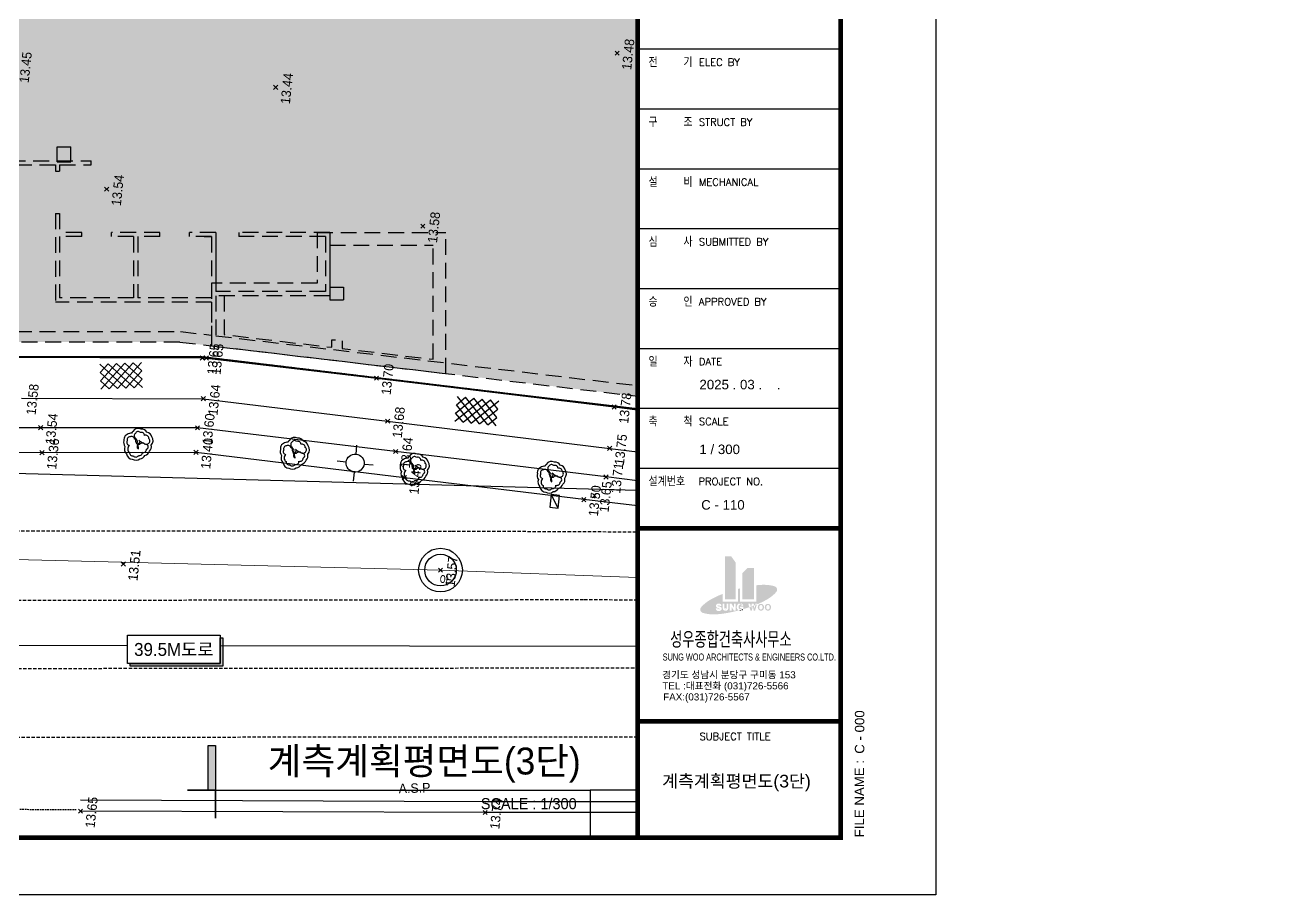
# Model space of a CAD drawing. Header units: millimetres. Extents: x 1073475 to 2890243, y -1340830 to -367733.
# Drawn here: x 2670468 to 2730453, y -456833 to -415619 of the extents above; entities that cross this region are included whole.
import ezdxf
from ezdxf.enums import TextEntityAlignment as Align
from ezdxf.xclip import XClip

# ---------------------------------------------------------------- set-up
doc = ezdxf.new("R2010")
doc.units = ezdxf.units.MM
doc.header["$LTSCALE"] = 50
doc.header["$XCLIPFRAME"] = 2
doc.header["$PDMODE"] = 3
doc.header["$PDSIZE"] = 100
for name, pattern in [('ANYANG3', [3, 2, -1]), ('DASHED', [0.75, 0.5, -0.25]), ('HIDDEN', [9.525, 6.35, -3.175]), ('HIDDEN2', [4.7625, 3.175, -1.5875]), ('PHANTOM', [63.5, 31.75, -6.35, 6.35, -6.35, 6.35, -6.35])]:
    doc.linetypes.add(name, pattern=pattern)
for name, color, linetype in [('1-우수관로', 140, '우수'), ('11', 11, 'Continuous'), ('3', 3, 'Continuous'), ('A-SYM', 7, 'Continuous'), ('CIP', 1, 'Continuous'), ('HAT', 8, 'Continuous'), ('SITE', 7, 'PHANTOM'), ('TEX', 3, 'Continuous'), ('TEXT', 3, 'Continuous'), ('TEXT1', 7, 'Continuous'), ('TITLE-1', 3, 'Continuous'), ('가로등', 1, 'Continuous'), ('건축', 233, 'HIDDEN'), ('도로', 1, 'Continuous'), ('보도', 7, 'Continuous'), ('보도블럭', 7, 'Continuous'), ('연속지적도', 32, 'Continuous'), ('우수맨홀', 1, 'Continuous'), ('우수받이', 5, 'Continuous'), ('자전거전용도로', 7, 'Continuous'), ('조경', 3, 'Continuous'), ('중앙선', 2, 'Continuous'), ('지하지장물_상수관로', 5, 'HIDDEN2'), ('지하지장물_전기관로', 1, 'HIDDEN2'), ('차선', 7, 'HIDDEN2'), ('측량점_높이', 8, 'Continuous'), ('측량점_심볼', 7, 'Continuous'), ('포장상태', 7, 'Continuous'), ('현황', 9, 'Continuous'), ('화단경계', 3, 'Continuous')]:
    doc.layers.add(name, color=color, linetype=linetype)
doc.layers.add('defpoint', color=193, linetype='Continuous', plot=False)
doc.styles.add('LT', font='')
doc.styles.add('RXHG', font='arial.ttf')
doc.styles.add('RXHS', font='SIMPLEX.SHX', dxfattribs={"bigfont": 'WHGTXT.SHX'})
doc.styles.get("Standard").update_dxf_attribs({"font": ''})
doc.styles.add('굴림체', font='')
doc.styles.add('돋움', font='')
doc.styles.get('LT').set_extended_font_data('GulimChe')
doc.styles.get('Standard').set_extended_font_data('Dotum')
doc.styles.get('굴림체').set_extended_font_data('Dotum')
doc.styles.get('돋움').set_extended_font_data('Dotum')
doc.linetypes.add('POWER_LINE', pattern='A,12.7,-5.08,["POWER",Standard,S=2.54,R=0,X=-2.54,Y=-1.27],-6.35', length=24.13)
doc.linetypes.add('WATER_LINE', pattern='A,12.7,-5.08,["WATER",Standard,S=2.54,R=0,X=-2.54,Y=-1.27],-6.35', length=24.13)
doc.linetypes.add('우수', pattern='A,0.5,-0.05,["우수",LT,S=0.1,R=0,X=0,Y=-0.05],-0.4', length=0.95)

# ---------------------------------------------------------------- blocks, each defined once
blk = doc.blocks.new('A$405090834614')
at = {"layer": '1-우수관로', "color": 251, "linetype": '우수', "lineweight": 0, "ltscale": 80}
blk.add_lwpolyline([(121638, 164312), (127425, 92669), (132944, 11829)], dxfattribs=at)
at = {"layer": 'SITE', "color": 251, "linetype": 'ANYANG3', "ltscale": 0.5}
for p, q in [((136288, 105044), (134628, 120624)), ((136118, 92684), (136288, 105044)), ((135928, 79844), (136118, 92684))]:
    blk.add_line(p, q, dxfattribs=at)
at = {"layer": '가로등', "color": 251, "linetype": 'Continuous'}
for p, q in [((132045, 97661), (132045, 98089)), ((131616, 97232), (131188, 97232)), ((132473, 97232), (132902, 97232)), ((132045, 96804), (132045, 96375))]:
    blk.add_line(p, q, dxfattribs=at)
blk.add_ellipse((132045, 97232), major_axis=(-303, 303), ratio=1, start_param=3.926991, end_param=10.210176, dxfattribs=at)
at = {"layer": '도로', "color": 251}
for p, q in [((130969, 112042), (129944, 121845)), ((131755, 104782), (130969, 112042)), ((131602, 94836), (131755, 104782)), ((131755, 104782), (131755, 104782)), ((131464, 86267), (131602, 94836)), ((131391, 79577), (131464, 86267)), ((131464, 86267), (131464, 86267))]:
    blk.add_line(p, q, dxfattribs=at)
at = {"layer": '보도', "color": 251}
for p, q in [((135237, 114733), (136239, 104961)), ((136254, 104764), (136155, 96645)), ((136239, 104961), (136254, 104764)), ((136155, 96645), (135985, 85300)), ((136155, 96645), (136155, 96645)), ((135985, 85300), (135906, 79753))]:
    blk.add_line(p, q, dxfattribs=at)
at = {"layer": '보도블럭', "color": 251}
for p, q in [((134257, 109582), (135601, 108586)), ((134315, 109192), (134647, 109640)), ((134315, 109192), (135659, 108196)), ((134373, 108802), (135037, 109698)), ((134431, 108412), (135427, 109756)), ((134489, 108022), (135485, 109366)), ((134647, 109640), (135543, 108976)), ((135037, 109698), (135485, 109366)), ((134373, 108802), (135717, 107806)), ((134547, 107632), (135543, 108976)), ((134937, 107690), (135601, 108586)), ((134431, 108412), (135327, 107748)), ((134489, 108022), (134937, 107690)), ((135327, 107748), (135659, 108196)), ((134513, 91559), (135697, 92742)), ((134514, 92742), (135696, 91559)), ((134514, 91953), (135302, 92742)), ((134514, 92347), (134908, 92742)), ((134908, 92742), (135696, 91953)), ((135302, 92742), (135697, 92347)), ((134513, 91165), (135697, 92347)), ((134513, 90770), (135696, 91953)), ((134514, 92347), (135696, 91164)), ((134514, 91953), (135696, 90770)), ((134513, 91559), (135302, 90770)), ((134908, 90770), (135696, 91559)), ((134513, 91165), (134908, 90770)), ((135302, 90770), (135696, 91164))]:
    blk.add_line(p, q, dxfattribs=at)
at = {"layer": '연속지적도', "color": 251}
for p, q in [((134628, 120624), (136288, 105044)), ((136288, 105044), (136117, 92685)), ((136117, 92685), (135927, 79844))]:
    blk.add_line(p, q, dxfattribs=at)
at = {"layer": '우수맨홀', "color": 251}
for radius in [1036, 750]:
    blk.add_circle((127425, 92669), radius, dxfattribs=at)
at = {"layer": '우수받이', "color": 251}
blk.add_lwpolyline([(130936, 87837), (130936, 87437), (131536, 87437), (131536, 87837)], close=True, dxfattribs=at)
blk.add_lwpolyline([(130936, 87437), (131536, 87837)], dxfattribs=at)
at = {"layer": '자전거전용도로', "color": 251}
for p, q in [((133434, 113281), (134320, 104708)), ((134320, 104708), (134183, 95906)), ((134320, 104708), (134320, 104708)), ((134183, 95906), (134008, 85298)), ((134008, 85298), (133948, 79417)), ((134008, 85298), (134008, 85298))]:
    blk.add_line(p, q, dxfattribs=at)
at = {"layer": '조경', "color": 251}
for points in [[(131330, 108053, 0.346815), (131116, 107751, 0.330985), (131176, 107400, 0.257815), (131358, 107176, 0.268393), (131584, 106981, 0.287741), (131868, 106929, 0.374085), (132259, 106946, 0.296108), (132459, 107201, 0.276004), (132574, 107484, 0.397465), (132428, 107867, 0.08978), (132334, 107916, 0.089366), (132306, 108018, 0.417873), (131945, 108241, 0.244957), (131681, 108162, 0.283849)], [(131416, 107915, 0.520567), (131274, 107718, 0.520567), (131323, 107479, 0.520567), (131494, 107306, 0.520567), (131659, 107127, 0.997573), (131877, 107234, 0.520567), (131848, 107475, 0.940956), (131636, 107510, 0.176046), (131879, 107627, 1.063971), (132044, 107539, 0.138397), (131938, 107302, 0.467806), (131935, 107074, 0.520567), (132177, 107080, 0.520567), (132295, 107292, 0.520567), (132412, 107504, 0.520567), (132348, 107738, 0.520567), (132110, 107691, 0.258914), (131879, 107627, 0.824029), (132066, 107747, 0.520567), (132163, 107969, 0.520567), (131949, 108084, 0.520567), (131741, 107958, 0.520567), (131416, 107915)], [(131688, 100631, 0.346815), (131475, 100330, 0.330985), (131534, 99978, 0.257815), (131716, 99754, 0.268393), (131943, 99559, 0.287741), (132226, 99507, 0.374085), (132618, 99524, 0.296108), (132817, 99779, 0.276004), (132932, 100062, 0.397465), (132787, 100445, 0.08978), (132692, 100494, 0.089366), (132665, 100596, 0.417873), (132304, 100819, 0.244957), (132040, 100740, 0.283849)], [(131775, 100493, 0.520567), (131633, 100296, 0.520567), (131682, 100057, 0.520567), (131853, 99885, 0.520567), (132017, 99706, 0.997573), (132236, 99813, 0.520567), (132207, 100053, 0.940956), (131995, 100088, 0.176046), (132238, 100205, 1.063971), (132402, 100117, 0.138397), (132296, 99880, 0.467806), (132293, 99652, 0.520567), (132536, 99658, 0.520567), (132653, 99870, 0.520567), (132771, 100082, 0.520567), (132707, 100316, 0.520567), (132468, 100269, 0.258914), (132238, 100205, 0.824029), (132425, 100325, 0.520567), (132522, 100547, 0.520567), (132308, 100662, 0.520567), (132100, 100537, 0.520567), (131775, 100493)], [(131535, 94898, 0.346815), (131321, 94597, 0.330985), (131381, 94245, 0.257815), (131562, 94021, 0.268393), (131789, 93827, 0.287741), (132073, 93774, 0.374085), (132464, 93791, 0.296108), (132663, 94047, 0.276004), (132778, 94330, 0.397465), (132633, 94713, 0.08978), (132539, 94762, 0.089366), (132511, 94864, 0.417873), (132150, 95087, 0.244957), (131886, 95008, 0.283849)], [(131621, 94761, 0.520567), (131479, 94563, 0.520567), (131528, 94325, 0.520567), (131699, 94152, 0.520567), (131864, 93973, 0.997573), (132082, 94080, 0.520567), (132053, 94320, 0.940956), (131841, 94355, 0.176046), (132084, 94473, 1.063971), (132249, 94384, 0.138397), (132142, 94148, 0.467806), (132139, 93919, 0.520567), (132382, 93925, 0.520567), (132500, 94137, 0.520567), (132617, 94349, 0.520567), (132553, 94584, 0.520567), (132314, 94536, 0.258914), (132084, 94473, 0.824029), (132271, 94592, 0.520567), (132368, 94814, 0.520567), (132154, 94929, 0.520567), (131946, 94804, 0.520567), (131621, 94761)], [(131842, 88398, 0.346815), (131628, 88096, 0.330985), (131688, 87745, 0.257815), (131870, 87521, 0.268393), (132096, 87326, 0.287741), (132380, 87274, 0.374085), (132771, 87290, 0.296108), (132971, 87546, 0.276004), (133086, 87829, 0.397465), (132940, 88212, 0.08978), (132846, 88261, 0.089366), (132819, 88363, 0.417873), (132457, 88586, 0.244957), (132193, 88507, 0.283849)], [(131928, 88260, 0.520567), (131786, 88063, 0.520567), (131836, 87824, 0.520567), (132006, 87651, 0.520567), (132171, 87472, 0.997573), (132389, 87579, 0.520567), (132360, 87820, 0.940956), (132148, 87855, 0.176046), (132391, 87972, 1.063971), (132556, 87883, 0.138397), (132450, 87647, 0.467806), (132447, 87419, 0.520567), (132690, 87425, 0.520567), (132807, 87637, 0.520567), (132924, 87849, 0.520567), (132860, 88083, 0.520567), (132622, 88036, 0.258914), (132391, 87972, 0.824029), (132578, 88091, 0.520567), (132675, 88314, 0.520567), (132461, 88429, 0.520567), (132253, 88303, 0.520567), (131928, 88260)]]:
    blk.add_lwpolyline(points, format="xyb", close=True, dxfattribs=at)
at = {"layer": '중앙선', "color": 251}
for p, q in [((116222, 89351), (114265, 108435)), ((116731, 89403), (114774, 108487)), ((118105, 76391), (116731, 89403)), ((117597, 76336), (116222, 89351))]:
    blk.add_line(p, q, dxfattribs=at)
at = {"layer": '지하지장물_상수관로', "color": 251, "linetype": 'WATER_LINE', "ltscale": 3}
blk.add_lwpolyline([(125974, 172142), (127656, 154547), (126905, 150875), (134574, 53206), (135978, 16885)], dxfattribs=at)
at = {"layer": '지하지장물_전기관로', "color": 251, "linetype": 'POWER_LINE', "ltscale": 3}
blk.add_lwpolyline([(128114, 30390), (124995, 81247), (120316, 126000), (117897, 159426), (117322, 167477), (116075, 173707), (115884, 185784), (118473, 190768)], dxfattribs=at)
at = {"layer": '차선', "color": 251}
for p, q in [((124764, 135599), (129327, 92317)), ((118223, 135054), (124427, 77076)), ((121864, 70069), (114979, 134740)), ((126736, 85773), (122013, 129883)), ((129327, 92317), (130321, 82550)), ((129096, 62935), (126736, 85773))]:
    blk.add_line(p, q, dxfattribs=at)
at = {"layer": '차선', "color": 251, "ltscale": 0.5}
blk.add_line((111851, 133108), (114316, 108643), dxfattribs=at)
at = {"layer": '측량점_심볼', "color": 251}
for p in [(132140, 112234), (130969, 112042), (143718, 110310), (114265, 108435), (126119, 107650), (126125, 107655), (131755, 104782), (132918, 104836), (134320, 104708), (136239, 104961), (136254, 104764), (149360, 102848), (136155, 96645), (132791, 95376), (134183, 95906), (131602, 94836), (143552, 95220), (127425, 92669), (116222, 89351), (152678, 86928), (131464, 86267), (131708, 85783), (132647, 85330), (134008, 85298), (135985, 85300)]:
    blk.add_point(p, dxfattribs=at)
at = {"layer": '화단경계', "color": 251}
for p, q in [((132140, 112234), (131000, 122951)), ((132918, 104836), (132140, 112234)), ((132791, 95376), (132918, 104836)), ((132647, 85330), (132791, 95376)), ((132543, 79641), (132647, 85330))]:
    blk.add_line(p, q, dxfattribs=at)
at = {"layer": '우수맨홀', "color": 251, "style": '굴림체'}
blk.add_text('우', height=450, dxfattribs=at).set_placement((126737, 92154))
at = {"layer": '측량점_높이', "color": 251, "style": '굴림체'}
for s, p in [('13.45', (149052, 114968)), ('13.58', (133434, 112981)), ('13.36', (130969, 111742)), ('13.54', (132140, 111934)), ('13.54', (143718, 110010)), ('13.65', (114265, 108135)), ('13.51', (126119, 107350)), ('13.51', (126125, 107355)), ('13.40', (131755, 104482)), ('13.60', (132918, 104536)), ('13.64', (134320, 104408)), ('13.65', (136239, 104661)), ('13.65', (136254, 104464)), ('13.44', (149360, 102548)), ('13.70', (136155, 96345)), ('13.68', (134183, 95606)), ('13.64', (132791, 95076)), ('13.58', (143552, 94920)), ('13.45', (131602, 94536)), ('13.57', (127425, 92369)), ('13.74', (116222, 89051)), ('13.48', (152678, 86628)), ('13.50', (131464, 85967)), ('13.65', (131708, 85483)), ('13.71', (132647, 85030)), ('13.75', (134008, 84998)), ('13.78', (135985, 85000))]:
    blk.add_text(s, height=450, dxfattribs=at).set_placement(p, align=Align.TOP_CENTER)
at = {"layer": '포장상태', "color": 251, "style": '굴림체'}
blk.add_text('A.S.P', height=450, rotation=277.72058, dxfattribs=at).set_placement((116900, 92027), align=Align.RIGHT)
blk = doc.blocks.new('dbox')
at = {"layer": 'HAT'}
h = blk.add_hatch(color=11, dxfattribs=at)
h.paths.add_polyline_path([(77433, 9338), (77433, 10691), (77634, 10691), (77772, 10499), (77772, 9338)])
h.paths.add_polyline_path([(78357, 10329), (78357, 9338), (77980, 9338), (77980, 10162), (78156, 10329)])
h = blk.add_hatch(color=11, dxfattribs=at)
edge = h.paths.add_edge_path()
edge.add_line((78389, 9153), (78400, 9195))
edge.add_line((78400, 9195), (78457, 9195))
edge.add_line((78457, 9195), (78452, 9178))
edge.add_ellipse((77492, 11535), major_axis=(0, 2545), ratio=1, start_angle=202.1457, end_angle=210.5971)
edge.add_ellipse((78218, 10308), major_axis=(0, 1119), ratio=1, start_angle=210.596, end_angle=228.2714)
edge.add_ellipse((78968, 9639), major_axis=(0, 114), ratio=1, start_angle=228.2779, end_angle=285.8704)
edge.add_ellipse((78968, 9639), major_axis=(0, 114), ratio=1, start_angle=-74.1362, end_angle=-16.5436)
edge.add_ellipse((78682, 8675), major_axis=(0, 1119), ratio=1, start_angle=-16.5389, end_angle=1.1365)
edge.add_ellipse((78710, 7250), major_axis=(0, 2545), ratio=1, start_angle=1.132, end_angle=6.3058)
edge.add_line((78431, 9779), (78431, 9265))
edge.add_line((78431, 9265), (77906, 9265))
edge.add_line((77906, 9265), (77906, 9679))
edge.add_ellipse((79084, 5053), major_axis=(-53, 4773), ratio=1, start_angle=13.6398, end_angle=14.4)
edge.add_line((77845, 9663), (77845, 9265))
edge.add_line((77845, 9265), (77360, 9265))
edge.add_line((77360, 9265), (77360, 9504))
edge.add_ellipse((79084, 5053), major_axis=(-54, 4773), ratio=1, start_angle=20.5246, end_angle=21.4292)
edge.add_ellipse((78246, 7118), major_axis=(1, 2545), ratio=1, start_angle=22.0997, end_angle=30.6159)
edge.add_ellipse((77521, 8345), major_axis=(0, 1119), ratio=1, start_angle=30.5961, end_angle=48.2715)
edge.add_ellipse((76770, 9014), major_axis=(0, 114), ratio=1, start_angle=48.275, end_angle=105.8675)
edge.add_ellipse((76770, 9014), major_axis=(0, 114), ratio=1, start_angle=105.8578, end_angle=163.4503)
edge.add_ellipse((77057, 9978), major_axis=(0, 1119), ratio=1, start_angle=163.455, end_angle=181.1304)
edge.add_ellipse((77028, 11403), major_axis=(0, 2545), ratio=1, start_angle=181.1364, end_angle=189.6526)
edge.add_ellipse((76655, 13600), major_axis=(1, 4773), ratio=1, start_angle=189.6556, end_angle=194.7239)
edge.add_ellipse((77757, 8815), major_axis=(0, 201), ratio=1, start_angle=-33.1522, end_angle=-28.6631)
edge.add_ellipse((77876, 9033), major_axis=(0, 46.8), ratio=1, start_angle=127.9732, end_angle=151.1212, ccw=False)
edge.add_ellipse((-198308, -206946), major_axis=(272663, 220334), ratio=0.9999999, start_angle=-0.91538, end_angle=-0.91145)
edge.add_ellipse((77863, 9053), major_axis=(0, 49), ratio=1, start_angle=104.0363, end_angle=128.0489, ccw=False)
edge.add_ellipse((77668, 9004), major_axis=(0, 153), ratio=1, start_angle=-76.09, end_angle=-70.2875)
edge.add_ellipse((77873, 9078), major_axis=(0, 65.1), ratio=1, start_angle=89.3361, end_angle=109.7797, ccw=False)
edge.add_ellipse((77638, 9080), major_axis=(0, 170), ratio=1, start_angle=269.3925, end_angle=274.557)
edge.add_ellipse((77867, 9099), major_axis=(0, 60.4), ratio=1, start_angle=75.1994, end_angle=94.5289, ccw=False)
edge.add_ellipse((77687, 9146), major_axis=(0, 126), ratio=1, start_angle=255.3815, end_angle=261.3839)
edge.add_ellipse((77871, 9118), major_axis=(0, 59.9), ratio=1, start_angle=424.093, end_angle=441.1844, ccw=False)
edge.add_ellipse((78586, 8771), major_axis=(12, 855), ratio=1, start_angle=423.7323, end_angle=424.8988, ccw=False)
edge.add_ellipse((77873, 9135), major_axis=(-0.1, 54.6), ratio=1, start_angle=405.7763, end_angle=422.8517, ccw=False)
edge.add_ellipse((77243, 9746), major_axis=(21, 823), ratio=1, start_angle=227.3729, end_angle=228.3147)
edge.add_ellipse((77879, 9149), major_axis=(-0.1, 48.7), ratio=1, start_angle=391.3789, end_angle=406.7158, ccw=False)
edge.add_ellipse((80059, 5590), major_axis=(871, 4132), ratio=1, start_angle=403.1774, end_angle=403.3899, ccw=False)
edge.add_ellipse((77890, 9161), major_axis=(0.2, 45), ratio=1, start_angle=377.1698, end_angle=391.5723, ccw=False)
edge.add_ellipse((77923, 9052), major_axis=(0, 159), ratio=1, start_angle=360.4931, end_angle=376.847, ccw=False)
edge.add_ellipse((77922, 9120), major_axis=(0, 90.2), ratio=1, start_angle=273.7647, end_angle=360.5151, ccw=False)
edge.add_line((78012, 9126), (77963, 9126))
edge.add_ellipse((78018, 9158), major_axis=(0, 63.9), ratio=1, start_angle=102.4138, end_angle=119.8077, ccw=False)
edge.add_ellipse((77951, 9143), major_axis=(-3.78, 3.78), ratio=1, start_angle=237.4067, end_angle=277.4683)
edge.add_ellipse((78051, 9274), major_axis=(-1, 160), ratio=1, start_angle=135.4457, end_angle=142.1938, ccw=False)
edge.add_ellipse((77937, 9157), major_axis=(-2.8, 2.8), ratio=1, start_angle=-89.2798, end_angle=-50.7618)
edge.add_ellipse((77917, 8964), major_axis=(0, 198), ratio=1, start_angle=-5.756, end_angle=4.1965)
edge.add_ellipse((77905, 9138), major_axis=(0, 23.5), ratio=1, start_angle=4.164, end_angle=54.2483)
edge.add_ellipse((78033, 9045), major_axis=(0, 182), ratio=1, start_angle=54.3411, end_angle=64.3717)
edge.add_ellipse((77916, 9102), major_axis=(0.1, 51.8), ratio=1, start_angle=64.3673, end_angle=86.8862)
edge.add_ellipse((77997, 9097), major_axis=(0, 133), ratio=1, start_angle=86.8284, end_angle=111.3177)
edge.add_ellipse((77916, 9065), major_axis=(0, 46), ratio=1, start_angle=111.2867, end_angle=179.0119)
edge.add_ellipse((77916, 9070), major_axis=(0, 50.3), ratio=1, start_angle=179.0477, end_angle=257.4953)
edge.add_line((77965, 9059), (77912, 9059))
edge.add_line((77912, 9059), (77912, 9106))
edge.add_line((77912, 9106), (78016, 9106))
edge.add_line((78016, 9106), (78016, 9025))
edge.add_ellipse((76569, 13866), major_axis=(-11, 5052), ratio=1, start_angle=196.5143, end_angle=198.7565)
edge.add_line((78204, 9085), (78172, 9195))
edge.add_line((78172, 9195), (78229, 9195))
edge.add_line((78229, 9195), (78254, 9103))
edge.add_ellipse((76655, 13600), major_axis=(-56, 4773), ratio=1, start_angle=198.905, end_angle=199.0785)
edge.add_line((78267, 9108), (78284, 9195))
edge.add_line((78284, 9195), (78342, 9195))
edge.add_line((78342, 9195), (78354, 9140))
edge.add_ellipse((76655, 13600), major_axis=(-90, 4772), ratio=1, start_angle=199.7723, end_angle=200.219)
h.paths.add_polyline_path([(77775, 9195), (77717, 9195), (77717, 9075), (77642, 9195), (77587, 9195), (77587, 8972), (77643, 8972), (77643, 9098), (77720, 8972), (77775, 8972)], flags=16)
edge = h.paths.add_edge_path(flags=16)
edge.add_line((77487, 9202), (77487, 9053))
edge.add_ellipse((77453, 9053), major_axis=(0, 33.6), ratio=1, start_angle=179.632, end_angle=270.2396, ccw=False)
edge.add_ellipse((77453, 9053), major_axis=(0, 33.6), ratio=1, start_angle=89.654, end_angle=180.2616, ccw=False)
edge.add_line((77419, 9053), (77419, 9202))
edge.add_line((77419, 9202), (77365, 9202))
edge.add_line((77365, 9202), (77365, 9047))
edge.add_ellipse((77439, 9049), major_axis=(0, 73.9), ratio=1, start_angle=91.6214, end_angle=151.6561)
edge.add_ellipse((77453, 9080), major_axis=(0, 108), ratio=1, start_angle=153.1318, end_angle=180.0703)
edge.add_ellipse((77453, 9080), major_axis=(0, 108), ratio=1, start_angle=179.9734, end_angle=206.912)
edge.add_ellipse((77467, 9049), major_axis=(0, 73.7), ratio=1, start_angle=208.4166, end_angle=268.4512)
edge.add_line((77541, 9047), (77541, 9202))
edge.add_line((77541, 9202), (77487, 9202))
edge = h.paths.add_edge_path(flags=16)
edge.add_line((77279, 9104), (77218, 9119))
edge.add_ellipse((77223, 9134), major_axis=(0, 15.5), ratio=1, start_angle=20.8624, end_angle=163.7429, ccw=False)
edge.add_ellipse((77239, 9103), major_axis=(0, 49.9), ratio=1, start_angle=340.6604, end_angle=385.4145, ccw=False)
edge.add_ellipse((77246, 9126), major_axis=(0, 25.8), ratio=1, start_angle=255.1487, end_angle=339.5497, ccw=False)
edge.add_line((77271, 9120), (77326, 9120))
edge.add_ellipse((77250, 9124), major_axis=(0, 75.8), ratio=1, start_angle=266.5555, end_angle=353.4555)
edge.add_ellipse((77237, 9076), major_axis=(0, 126), ratio=1, start_angle=-10.0039, end_angle=18.5613)
edge.add_ellipse((77217, 9130), major_axis=(0, 67.6), ratio=1, start_angle=17.0872, end_angle=163.2444)
edge.add_line((77197, 9066), (77262, 9050))
edge.add_ellipse((77259, 9035), major_axis=(0, 15.9), ratio=1, start_angle=218.2435, end_angle=346.1687, ccw=False)
edge.add_ellipse((77238, 9068), major_axis=(0, 54.8), ratio=1, start_angle=165.503, end_angle=213.593, ccw=False)
edge.add_ellipse((77228, 9041), major_axis=(0, 26.2), ratio=1, start_angle=74.9916, end_angle=171.4127, ccw=False)
edge.add_line((77203, 9048), (77146, 9048))
edge.add_ellipse((77226, 9045), major_axis=(0, 80.6), ratio=1, start_angle=88.4066, end_angle=171.8553)
edge.add_ellipse((77237, 9061), major_axis=(0, 97.8), ratio=1, start_angle=166.8063, end_angle=184.4101)
edge.add_ellipse((77246, 9060), major_axis=(0, 96.2), ratio=1, start_angle=179.6484, end_angle=218.73)
edge.add_ellipse((77262, 9040), major_axis=(0, 70.5), ratio=1, start_angle=218.1045, end_angle=286.3476)
edge.add_ellipse((77268, 9040), major_axis=(0, 64.6), ratio=1, start_angle=-72.251, end_angle=-9.248)
h = blk.add_hatch(color=11, dxfattribs=at)
edge = h.paths.add_edge_path()
edge.add_line((78008, 9023), (77879, 8986))
edge.add_ellipse((77911, 9057), major_axis=(0, 77.8), ratio=1, start_angle=155.0359, end_angle=230.6266)
edge.add_line((77972, 9008), (77982, 8984))
edge.add_line((77982, 8984), (78008, 8984))
edge.add_line((78008, 8984), (78008, 9023))
h = blk.add_hatch(color=11, dxfattribs=at)
h.paths.add_polyline_path([(78443, 9175), (78397, 9156), (78367, 9042), (78347, 9137), (78276, 9111), (78262, 9042), (78247, 9100), (78211, 9088), (78243, 8979), (78282, 8979), (78314, 9120), (78347, 8979), (78386, 8979)])
edge = h.paths.add_edge_path()
edge.add_ellipse((78571, 9096), major_axis=(0, 95.8), ratio=1, start_angle=-76.3267, end_angle=77.6507)
edge.add_ellipse((78604, 9083), major_axis=(0, 131), ratio=1, start_angle=75.1939, end_angle=89.6115)
edge.add_ellipse((78604, 9084), major_axis=(0, 131), ratio=1, start_angle=90.3903, end_angle=104.808)
edge.add_ellipse((78571, 9072), major_axis=(0, 95.8), ratio=1, start_angle=102.3561, end_angle=256.3336)
edge.add_ellipse((78529, 9083), major_axis=(0, 139), ratio=1, start_angle=255.684, end_angle=270.1017)
edge.add_ellipse((78529, 9084), major_axis=(0, 139), ratio=1, start_angle=269.8982, end_angle=284.3159)
edge = h.paths.add_edge_path(flags=16)
edge.add_ellipse((78524, 9084), major_axis=(0, 101), ratio=1, start_angle=269.9132, end_angle=296.8573)
edge.add_ellipse((78571, 9108), major_axis=(0, 47.9), ratio=1, start_angle=-63.6348, end_angle=66.4833)
edge.add_ellipse((78612, 9083), major_axis=(0, 96), ratio=1, start_angle=62.5027, end_angle=89.4468)
edge.add_ellipse((78612, 9085), major_axis=(0, 96), ratio=1, start_angle=90.5532, end_angle=117.4973)
edge.add_ellipse((78571, 9059), major_axis=(0, 47.9), ratio=1, start_angle=113.5185, end_angle=243.6366)
edge.add_ellipse((78524, 9083), major_axis=(0, 101), ratio=1, start_angle=243.1312, end_angle=270.0753)
edge = h.paths.add_edge_path()
edge.add_ellipse((78792, 9096), major_axis=(0, 95.8), ratio=1, start_angle=-76.3267, end_angle=77.6508)
edge.add_ellipse((78825, 9083), major_axis=(0, 131), ratio=1, start_angle=75.1848, end_angle=89.6025)
edge.add_ellipse((78825, 9084), major_axis=(0, 131), ratio=1, start_angle=90.372, end_angle=104.7897)
edge.add_ellipse((78792, 9072), major_axis=(0, 95.8), ratio=1, start_angle=102.3561, end_angle=256.3336)
edge.add_ellipse((78750, 9083), major_axis=(0, 139), ratio=1, start_angle=255.6508, end_angle=270.0685)
edge.add_ellipse((78750, 9084), major_axis=(0, 139), ratio=1, start_angle=269.9314, end_angle=284.3491)
edge = h.paths.add_edge_path(flags=16)
edge.add_ellipse((78746, 9084), major_axis=(0, 101), ratio=1, start_angle=269.935, end_angle=296.8791)
edge.add_ellipse((78792, 9108), major_axis=(0, 47.9), ratio=1, start_angle=-63.6271, end_angle=66.4911)
edge.add_ellipse((78834, 9083), major_axis=(0, 96), ratio=1, start_angle=62.5037, end_angle=89.4477)
edge.add_ellipse((78834, 9085), major_axis=(0, 96), ratio=1, start_angle=90.5523, end_angle=117.4963)
edge.add_ellipse((78792, 9059), major_axis=(0, 47.9), ratio=1, start_angle=113.5108, end_angle=243.6289)
edge.add_ellipse((78746, 9083), major_axis=(0, 101), ratio=1, start_angle=243.1335, end_angle=270.0776)
at = {"layer": '11'}
for p, q in [((81088, 57600), (81088, 1800)), ((81088, 1800), (4288, 1800))]:
    blk.add_line(p, q, dxfattribs=at)
at = {"layer": '11', "const_width": 150}
blk.add_lwpolyline([(81088, 1800), (4288, 1800), (4288, 57600), (81088, 57600)], close=True, dxfattribs=at)
for points in [[(74675, 57600), (74675, 1800)], [(81088, 11577), (74675, 11577)], [(81088, 5480), (74675, 5480)]]:
    blk.add_lwpolyline(points, dxfattribs=at)
at = {"layer": '3'}
for p, q in [((81088, 26717), (74675, 26717)), ((81088, 24824), (74675, 24824)), ((81088, 22932), (74675, 22932)), ((81088, 21039), (74675, 21039)), ((81088, 19147), (74675, 19147)), ((81088, 17255), (74675, 17255)), ((81088, 15362), (74675, 15362)), ((81088, 13470), (74675, 13470))]:
    blk.add_line(p, q, dxfattribs=at)
at = {"layer": 'TEXT', "color": 7}
for p, q in [((84100, 59400), (84100, 0)), ((84100, 0), (0, 0))]:
    blk.add_line(p, q, dxfattribs=at)
at = {"layer": 'TEX', "color": 7, "linetype": 'Continuous', "style": 'RXHG', "width": 1}
blk.add_text('FILE NAME : ', height=300, rotation=90, dxfattribs=at).set_placement((81831, 1813))
at = {"layer": 'TEX', "color": 6, "linetype": 'Continuous', "style": 'RXHG', "width": 1}
for tag, p in [('일자', (76628, 15972)), ('축척', (76628, 13925)), ('설계번호', (76684, 12170))]:
    blk.add_attdef(tag, p, '', height=300, dxfattribs=at)
at = {"layer": 'TEX', "color": 7, "linetype": 'Continuous', "style": 'RXHG', "width": 1}
blk.add_attdef('파일명', (81840, 4453), '', height=300, rotation=90, dxfattribs=at)
at = {"layer": 'TEX', "linetype": 'Continuous', "style": 'RXHG', "width": 1}
for tag, p in [('도면명-1', (77799, 3389)), ('도면명-2', (77799, 2662))]:
    blk.add_attdef(tag, text='', height=400, dxfattribs=at).set_placement(p, align=Align.CENTER)
at = {"layer": 'TEXT1'}
for s, height, style, width, p in [('전    기', 273.3, 'RXHS', 1, (75018, 26158)), ('ELEC BY', 231.3, 'RXHS', 1, (76609, 26192)), ('구    조', 273.3, 'RXHS', 1, (75018, 24266)), ('STRUCT BY', 231.3, 'RXHS', 1, (76609, 24300)), ('설    비', 273.3, 'RXHS', 1, (75018, 22373)), ('MECHANICAL', 231.3, 'RXHS', 1, (76609, 22407)), ('심    사', 273.3, 'RXHS', 1, (75018, 20481)), ('SUBMITTED BY', 231.29, 'RXHS', 1, (76609, 20515)), ('승    인', 273.3, 'RXHS', 1, (75018, 18588)), ('APPROVED BY', 231.29, 'RXHS', 1, (76609, 18623)), ('일    자', 273.3, 'RXHS', 1, (75018, 16696)), ('DATE', 231.3, 'RXHS', 1, (76609, 16730)), ('축    척', 273.3, 'RXHS', 1, (75018, 14804)), ('SCALE', 231.3, 'RXHS', 1, (76609, 14838)), ('설계번호', 273.3, 'RXHS', 1, (75018, 12911)), ('PROJECT NO.', 231.29, 'RXHS', 1, (76598, 12945)), ('성우종합건축사사무소', 450, 'RXHG', 0.68, (75702, 7851)), ('SUBJECT TITLE', 231.29, 'RXHS', 1, (76628, 4888))]:
    blk.add_text(s, height=height, dxfattribs=dict(at, style=style, width=width)).set_placement(p)
at = {"layer": 'TEXT1', "color": 4, "style": 'RXHG'}
for s, width, p in [('SUNG WOO ARCHITECTS & ENGINEERS CO.LTD.', 0.68, (75467, 7400)), ('경기도 성남시 분당구 구미동 153', 1, (75450, 6838)), ('TEL :대표전화 (031)726-5566', 1, (75454, 6489)), ('FAX:(031)726-5567', 1, (75481, 6139))]:
    blk.add_text(s, height=222.88, dxfattribs=dict(at, width=width)).set_placement(p)
blk = doc.blocks.new('A$C04F214E1')
at = {"layer": '건축', "ltscale": 0.2}
h = blk.add_hatch(color=254, dxfattribs=at)
h.dxf.hatch_style = 1
h.paths.add_polyline_path([(52600, 0), (0, 0), (0, -34100), (13894, -34100), (39294, -37100), (52600, -37100)])
at = {"layer": 'defpoint', "ltscale": 30}
blk.add_lwpolyline([(-780, 789), (53400, 789), (53400, -37800), (40112, -37800), (27163, -36270), (14912, -34800), (-780, -34800)], close=True, dxfattribs=at)
at = {"layer": '건축', "color": 4, "linetype": 'DASHED', "ltscale": 30}
for p, q in [((8075, -24850), (8725, -24850)), ((8075, -25550), (8075, -24850)), ((8725, -25550), (8725, -24850)), ((500, -25700), (8000, -25700)), ((4700, -25500), (9700, -25500)), ((8000, -25700), (8000, -26000)), ((8075, -25550), (8725, -25550)), ((8200, -25700), (8200, -26000)), ((8200, -25700), (9700, -25700)), ((9700, -25700), (9700, -25500)), ((8000, -26000), (8200, -26000)), ((8000, -28000), (8000, -32200)), ((8000, -28000), (8200, -28000)), ((8200, -28000), (8200, -28900)), ((9250, -28900), (8200, -28900)), ((8200, -29100), (8200, -32000)), ((9250, -29100), (8200, -29100)), ((9250, -29100), (9250, -28900)), ((10650, -29100), (10650, -28900)), ((12950, -28900), (10650, -28900)), ((11700, -29100), (10650, -29100)), ((11700, -29100), (11700, -32000)), ((11900, -29100), (11900, -32000)), ((12950, -29100), (11900, -29100)), ((12950, -29100), (12950, -28900)), ((15600, -28900), (14350, -28900)), ((14350, -29100), (14350, -28900)), ((15400, -29100), (14350, -29100)), ((15400, -29100), (15400, -32000)), ((15600, -28900), (15600, -31700)), ((15600, -29300), (15600, -31700)), ((21000, -28900), (16700, -28900)), ((16700, -28900), (16700, -29100)), ((20800, -29100), (16700, -29100)), ((20400, -28900), (20400, -31300)), ((20400, -28900), (26500, -28900)), ((20800, -29100), (20800, -31700)), ((21000, -28900), (21000, -31900)), ((26500, -35589), (26500, -28900)), ((21000, -29500), (21000, -31500)), ((21000, -29500), (25900, -29500)), ((25900, -34914), (25900, -29500)), ((15400, -31300), (15400, -34278)), ((20400, -31300), (15400, -31300)), ((20800, -31700), (15600, -31700)), ((21000, -31500), (21650, -31500)), ((21650, -31500), (21650, -32100)), ((15400, -32200), (8000, -32200)), ((11700, -32000), (8200, -32000)), ((15400, -32000), (11900, -32000)), ((15400, -32200), (15400, -33774)), ((21000, -31900), (15600, -31900)), ((15600, -31900), (15600, -33798)), ((21000, -31900), (16000, -31900)), ((21000, -31900), (21000, -32100)), ((21000, -32100), (21650, -32100)), ((13894, -34100), (0, -34100)), ((500, -33600), (13924, -33600)), ((13894, -34100), (39294, -37100)), ((13924, -33600), (15400, -33774)), ((15600, -33798), (39324, -36600)), ((15400, -34278), (26500, -35589))]:
    blk.add_line(p, q, dxfattribs=at)
at = {"layer": '건축', "color": 4, "linetype": 'DASHED', "ltscale": 30, "flags": 128}
blk.add_lwpolyline([(0, -34100), (0, 0), (52600, 0), (52600, -37100)], dxfattribs=at)
at = {"layer": '건축', "color": 4, "linetype": 'DASHED', "ltscale": 30}
blk.add_lwpolyline([(15043, -29100), (15400, -29100), (15400, -29705)], dxfattribs=at)
at = {"layer": '건축', "color": 4, "linetype": 'DASHED', "ltscale": 30, "elevation": 0, "flags": 128}
blk.add_lwpolyline([(16000, -31900), (16000, -33745), (21100, -34347), (21100, -34000), (21600, -34000), (21600, -34406), (25900, -34914)], dxfattribs=at)

msp = doc.modelspace()

# ---------------------------------------------------------------- hatches: boundary and pattern name
at = {"layer": 'A-SYM'}
msp.add_hatch(color=2, dxfattribs=at).paths.add_polyline_path([(2679479.3, -449761.8), (2679139.9, -449761.8), (2679139.9, -451883.1), (2679479.3, -451883.1)])

# ---------------------------------------------------------------- linework, layer by layer
at = {"layer": 'A-SYM', "color": 2}
for points in [[(2679139.9, -451883.1), (2679139.9, -451883.1), (2678153.6, -451883.1), (2679139.9, -451883.1), (2679139.9, -449761.8), (2679479.3, -449761.8), (2679479.3, -451883.1), (2679139.9, -451883.1), (2697245.7, -451883.1)], [(2678153.6, -451883.1), (2679479.3, -451883.1), (2679479.3, -453208.8), (2679479.3, -451883.1), (2697245.7, -451883.1)]]:
    msp.add_lwpolyline(points, dxfattribs=at)
at = {"layer": 'defpoint'}
msp.add_lwpolyline([(2697245.7, -451883.1), (2697245.7, -454133.1), (2699495.7, -454133.1), (2699495.7, -451883.1), (2697245.7, -451883.1)], dxfattribs=at)

# ---------------------------------------------------------------- block references
at = {"xscale": 1.5, "yscale": 1.5, "zscale": 1.5}
msp.add_blockref('dbox', (2587482.7, -456833.1), dxfattribs=at).add_auto_attribs({'설계번호': 'C - 110', '파일명': 'C - 000', '도면명-1': '계측계획평면도(3단)', '일자': '2025 . 03 .    .', '축척': '1 / 300'})
ref = msp.add_blockref('A$405090834614', (2768864.3, -577934.3), dxfattribs=dict(rotation=83.9464212542183))
XClip(ref).set_block_clipping_path([(104661.0409256864, 187029.200860789), (115795.371209384, 82037.659728932), (199028.6359362481, 90864.5294945205), (187894.3056525505, 195856.0706263776)])
at = {"layer": 'CIP', "ltscale": 0.2}
ref = msp.add_blockref('A$C04F214E1', (2663896.3, -396537), dxfattribs=at)
XClip(ref).set_block_clipping_path([(-69980.8885732079, -57596.0165434135), (35599.3985078051, 26103.9833786349)])

# ---------------------------------------------------------------- texts
at = {"layer": 'TITLE-1', "style": '돋움'}
for s, height, p in [('계측계획평면도(3단)', 1275, (2696795.7, -450496.7)), ('SCALE : 1/300 ', 525, (2696795.7, -452517.9))]:
    msp.add_text(s, height=height, dxfattribs=at).set_placement(p, align=Align.MIDDLE_RIGHT)

# ---------------------------------------------------------------- next in the draw order: wipeouts: each hides what was drawn before it
msp.add_wipeout([(2675309.9, -444529.2), (2679708.2, -444529.2), (2679708.2, -445870), (2675309.9, -445870)]).dxf.layer = '현황'

# ---------------------------------------------------------------- next in the draw order: hatches: boundary and pattern name
at = {"layer": '현황'}
msp.add_hatch(color=256, dxfattribs=at).paths.add_polyline_path([(2675432.4, -445870), (2679708.2, -445870), (2679708.2, -444651.7), (2679830.7, -444651.7), (2679830.7, -445992.5), (2675432.4, -445992.5)])

# ---------------------------------------------------------------- next in the draw order: linework, layer by layer
for points in [[(2675309.9, -444529.2), (2679708.2, -444529.2), (2679708.2, -445870), (2675309.9, -445870)], [(2675432.4, -445870), (2679708.2, -445870), (2679708.2, -444651.7), (2679830.7, -444651.7), (2679830.7, -445992.5), (2675432.4, -445992.5)]]:
    msp.add_lwpolyline(points, close=True, dxfattribs=at)

# ---------------------------------------------------------------- next in the draw order: texts
at = {"layer": '현황', "style": '돋움'}
msp.add_text('39.5M도로', height=612.5, dxfattribs=at).set_placement((2677509, -445199.6), align=Align.MIDDLE)

doc.saveas('drawing.dxf')
